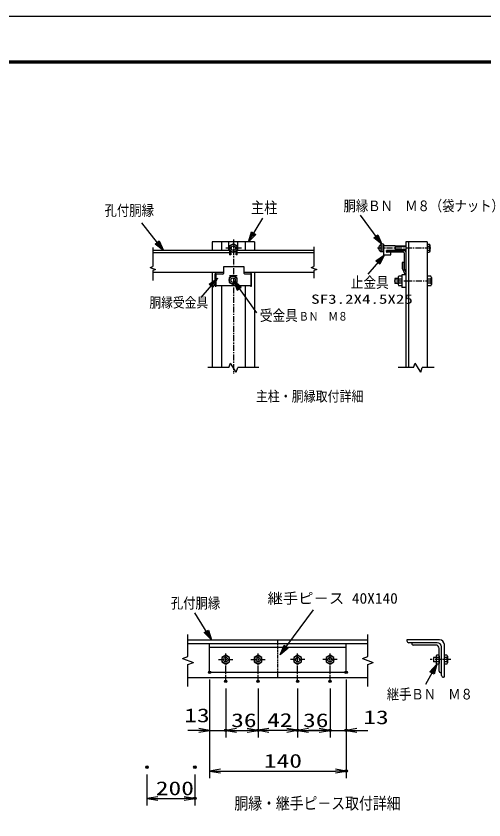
# Model space of a CAD drawing. Units: millimetres, scale not verified. Extents: x -4455 to 4455, y -3150 to 3150.
# Drawn here: x 513 to 2465, y -206 to 3150 of the extents above; entities that cross this region are included whole.
import ezdxf
from ezdxf.enums import TextEntityAlignment as Align

# ---------------------------------------------------------------- set-up
doc = ezdxf.new("R2010")
doc.units = ezdxf.units.MM
doc.header["$LTSCALE"] = 20
doc.header["$PDMODE"] = 32
doc.header["$PDSIZE"] = 10
doc.linetypes.add('USER2', pattern=[2, 1.25, -0.25, 0.25, -0.25])
doc.linetypes.add('USER3', pattern=[0.375, 0.25, -0.125])
for name, color, linetype, lineweight in [('0-0_1', 7, 'Continuous', 25), ('0-1_2', 7, 'Continuous', 25), ('0-2_0', 4, 'Continuous', 25), ('0-4_EXTCNT-LMEC0', 2, 'Continuous', 25), ('0-7_WAKU', 7, 'Continuous', 25)]:
    doc.layers.add(name, color=color, linetype=linetype, lineweight=lineweight)
doc.layers.add('0-5_DEFPOINTS', color=7, linetype='Continuous')
doc.styles.add('ＭＳ ゴシック', font='')
doc.styles.get('ＭＳ ゴシック').set_extended_font_data('MS Gothic')

# ---------------------------------------------------------------- blocks, each defined once
blk = doc.blocks.new('DARROWS')
at = {"layer": '0-2_0', "color": 2}
blk.add_line((0, 0), (-19.982, 0), dxfattribs=at)
blk.add_lwpolyline([(-20, -3.333), (0, 0), (-20, 3.333)], dxfattribs=at)
blk = doc.blocks.new('C54')
at = {"layer": '0-0_1', "color": 4}
blk.add_line((134851.1, 104894.6), (133050.8, 107334.7), dxfattribs=at)
blk.add_lwpolyline([(134521.3, 105695.2), (134851.1, 104894.6), (134183.4, 105445.9)], close=True, dxfattribs=at)
blk.add_lwpolyline([(134436.8, 105632.9), (134601.7, 105232.6), (134267.9, 105508.2)], dxfattribs=at)
blk = doc.blocks.new('C52')
at = {"layer": '0-0_1', "color": 4}
blk.add_line((123707.5, 105095.7), (124907.8, 107079.9), dxfattribs=at)
blk.add_lwpolyline([(124322, 105705.7), (123707.5, 105095.7), (123962.6, 105923.1)], close=True, dxfattribs=at)
blk.add_lwpolyline([(124232.1, 105760.1), (123924.9, 105455.1), (124052.5, 105868.8)], dxfattribs=at)
blk = doc.blocks.new('C51')
at = {"layer": '0-0_1', "color": 4}
blk.add_line((116624.1, 104388.2), (114811.1, 106684), dxfattribs=at)
blk.add_lwpolyline([(116268.3, 105177.6), (116624.1, 104388.2), (115938.7, 104917.3)], close=True, dxfattribs=at)
blk.add_lwpolyline([(116185.9, 105112.5), (116363.8, 104717.8), (116021.1, 104982.3)], dxfattribs=at)
blk = doc.blocks.new('C53')
at = {"layer": '0-0_1', "color": 4}
blk.add_line((135061, 104010.5), (133661.3, 102411.8), dxfattribs=at)
blk.add_lwpolyline([(134349.7, 103516.8), (135061, 104010.5), (134665.7, 103240.2)], close=True, dxfattribs=at)
blk.add_lwpolyline([(134428.7, 103447.7), (134784.4, 103694.5), (134586.7, 103309.3)], dxfattribs=at)

msp = doc.modelspace()

# ---------------------------------------------------------------- linework, layer by layer
at = {"layer": '0-0_1', "color": 4, "linetype": 'USER2'}
for p, q in [((1419.63, 2217.13), (1419.63, 1656.73)), ((1453.87, 2181.01), (1385.92, 2181.01)), ((2244.06, 2181.06), (2020.8, 2181.06)), ((2246.04, 2043.58), (2089.75, 2043.58)), ((1387.9, 372.99), (1387.9, 492.99)), ((1522.9, 372.99), (1522.9, 492.99)), ((1687.9, 372.99), (1687.9, 492.99)), ((1822.9, 372.99), (1822.9, 492.99)), ((1357.9, 462.99), (1417.9, 462.99)), ((1492.9, 462.99), (1552.9, 462.99)), ((1717.9, 462.99), (1657.9, 462.99)), ((1852.9, 462.99), (1792.9, 462.99)), ((2327.13, 462.99), (2240.31, 462.99))]:
    msp.add_line(p, q, dxfattribs=at)
at = {"layer": '0-0_1', "color": 4}
for p, q in [((1083.68, 2183.98), (1083.68, 2119.88)), ((1755.59, 2186.86), (1755.59, 2115.87)), ((1071.93, 2100.34), (1083.68, 2104.62)), ((1071.93, 2100.34), (1095.42, 2091.79)), ((1095.42, 2091.79), (1083.68, 2087.51)), ((1743.84, 2100.34), (1755.59, 2104.62)), ((1743.84, 2100.34), (1767.34, 2091.79)), ((1755.59, 2111.6), (1755.59, 2104.62)), ((1767.34, 2091.79), (1755.59, 2087.51)), ((1755.59, 2087.51), (1755.59, 2055.26)), ((2107.38, 2052.11), (2092.72, 2052.11)), ((1419.63, 2046.57), (1515.97, 1911.29)), ((1419.63, 2046.57), (1435.42, 2006.26)), ((1452.53, 2018.43), (1419.63, 2046.57)), ((1431.81, 2029.45), (1439.7, 2009.3)), ((1448.26, 2015.38), (1431.81, 2029.45)), ((1435.42, 2006.26), (1452.53, 2018.43)), ((2107.38, 2035.04), (2092.72, 2035.04)), ((1401.01, 1682.19), (1312.97, 1682.19)), ((1401.01, 1682.19), (1407.79, 1700.82)), ((1431.48, 1663.57), (1407.79, 1700.82)), ((1431.48, 1663.57), (1438.26, 1682.19)), ((1526.3, 1682.19), (1438.26, 1682.19)), ((2170.79, 1682.19), (2106.8, 1682.19)), ((2170.79, 1682.19), (2177.56, 1700.82)), ((2201.25, 1663.57), (2177.56, 1700.82)), ((2201.25, 1663.57), (2208.03, 1682.19)), ((2257.36, 1682.19), (2208.03, 1682.19)), ((1328.41, 545.49), (1259.14, 657.96)), ((1615.12, 483.22), (1753.65, 670.61)), ((1297.44, 575.74), (1315.32, 586.76)), ((1230.4, 475.62), (1230.4, 567.99)), ((1207.9, 467.43), (1230.4, 475.62)), ((1207.9, 467.43), (1252.9, 451.05)), ((1230.4, 442.86), (1252.9, 451.05)), ((1230.4, 350.49), (1230.4, 442.86)), ((1957.9, 467.43), (2002.9, 451.05)), ((1980.4, 442.86), (2002.9, 451.05)), ((1980.4, 350.49), (1980.4, 442.86)), ((2268.41, 444.36), (2221.07, 359.11)), ((2238.84, 412.74), (2268.41, 444.36)), ((2243.43, 410.19), (2258.22, 426)), ((2258.22, 426), (2252.61, 405.1))]:
    msp.add_line(p, q, dxfattribs=at)
at = {"layer": '0-0_1'}
for p, q in [((1507.67, 2207.19), (1331.6, 2207.19)), ((1331.6, 2207.19), (1331.6, 2171.82)), ((1370.16, 2207.19), (1370.16, 2171.82)), ((1401.01, 2171.82), (1401.01, 2207.19)), ((1419.63, 2199.63), (1403.51, 2190.32)), ((1403.51, 2190.32), (1403.51, 2152.93)), ((1435.76, 2190.32), (1419.63, 2199.63)), ((1435.76, 2152.93), (1435.76, 2190.32)), ((1438.26, 2171.82), (1438.26, 2207.19)), ((1469.11, 2207.19), (1469.11, 2171.82)), ((1507.67, 2207.19), (1507.67, 2171.82)), ((2094.47, 2191.11), (2046.24, 2191.11)), ((2094.47, 2191.11), (2094.47, 2171.02)), ((2138.67, 2207.19), (2138.67, 1682.19)), ((2228.67, 2207.19), (2138.67, 2207.19)), ((2150.67, 2207.19), (2150.67, 1682.19)), ((2228.67, 2207.19), (2228.67, 1682.19)), ((1403.51, 2171.82), (1083.68, 2171.82)), ((1403.51, 2162.03), (1083.68, 2162.03)), ((1408.51, 2152.93), (1403.51, 2152.93)), ((1408.51, 2168.81), (1408.51, 2152.93)), ((1430.76, 2152.93), (1430.76, 2168.81)), ((1435.76, 2152.93), (1430.76, 2152.93)), ((1755.59, 2171.82), (1435.76, 2171.82)), ((1755.59, 2162.03), (1435.76, 2162.03)), ((2046.24, 2164.99), (2046.24, 2152.93)), ((2046.24, 2152.93), (2076.38, 2152.93)), ((2094.47, 2171.02), (2058.3, 2171.01)), ((2058.3, 2167), (2058.3, 2171.01)), ((2134.65, 2170.01), (2058.3, 2170.01)), ((2129.63, 2163.98), (2061.31, 2163.98)), ((2076.38, 2152.93), (2076.38, 2163.98)), ((2132.64, 2160.97), (2132.64, 2092.65)), ((2130.64, 2120.78), (2124.61, 2120.78)), ((2124.61, 2120.78), (2124.61, 2097.46)), ((2130.64, 2120.78), (2130.63, 2098.68)), ((2124.61, 2097.46), (2136.06, 2070.24)), ((2130.64, 2098.68), (2138.67, 2079.58)), ((2138.67, 2089.64), (2135.66, 2089.64)), ((1378.74, 2079.24), (1083.68, 2079.24)), ((1331.59, 2079.24), (1331.6, 1682.19)), ((1755.59, 2079.24), (1465.15, 2079.24)), ((1507.67, 2079.24), (1507.67, 1682.19)), ((2107.38, 2054.24), (2092.72, 2054.24)), ((2092.72, 2054.24), (2092.72, 2032.91)), ((2107.38, 2057.91), (2107.38, 2029.24)), ((2122.05, 2063.58), (2109.78, 2063.58)), ((2122.05, 2052.25), (2109.78, 2052.25)), ((2122.05, 2070.24), (2122.05, 2016.91)), ((2138.67, 2070.24), (2122.05, 2070.24)), ((2243.64, 2063.58), (2228.71, 2063.58)), ((2243.63, 2052.25), (2228.71, 2052.25)), ((2246.04, 2057.92), (2246.04, 2029.23)), ((1370.16, 2024.5), (1370.16, 1682.19)), ((1402.56, 2038.32), (1418.68, 2029)), ((1418.68, 2029), (1434.81, 2038.32)), ((1469.11, 2024.5), (1469.11, 1682.19)), ((2107.38, 2032.91), (2092.72, 2032.91)), ((2122.05, 2034.91), (2109.78, 2034.91)), ((2122.05, 2023.58), (2109.78, 2023.58)), ((2138.67, 2016.91), (2122.05, 2016.91)), ((2243.65, 2034.91), (2228.71, 2034.91)), ((2243.68, 2023.58), (2228.71, 2023.58)), ((1230.4, 545.49), (1980.4, 545.49)), ((1605.4, 530.49), (1605.4, 545.49)), ((1230.4, 530.49), (1980.4, 530.49)), ((1320.4, 410.49), (1320.4, 530.49)), ((1320.4, 515.49), (1890.4, 515.49)), ((1890.4, 410.49), (1890.4, 530.49)), ((1404.03, 472.3), (1387.9, 481.61)), ((1404.03, 453.67), (1404.03, 472.3)), ((1539.03, 453.67), (1539.03, 472.3)), ((1704.03, 453.67), (1704.03, 472.3)), ((1839.03, 472.3), (1822.9, 481.61)), ((1839.03, 453.67), (1839.03, 472.3)), ((2265.41, 472.3), (2255.19, 472.3)), ((2278.31, 481.61), (2268.41, 481.61)), ((2278.31, 472.3), (2268.41, 472.3)), ((2310.09, 481.61), (2299.93, 481.61)), ((2309.93, 472.3), (2299.93, 472.3)), ((2313, 476.99), (2313, 449.06)), ((1371.77, 453.67), (1387.9, 444.36)), ((1387.9, 444.36), (1404.03, 453.67)), ((1806.77, 453.67), (1822.9, 444.36)), ((1822.9, 444.36), (1839.03, 453.67)), ((2265.41, 453.67), (2255.19, 453.67)), ((2278.31, 453.67), (2268.41, 453.67)), ((2278.31, 444.36), (2268.41, 444.36)), ((2310.04, 453.67), (2299.93, 453.67)), ((2309.98, 444.36), (2299.93, 444.36)), ((1320.4, 410.49), (1890.4, 410.49)), ((1605.4, 387.99), (1605.4, 410.49)), ((1230.4, 387.99), (1980.4, 387.99))]:
    msp.add_line(p, q, dxfattribs=at)
at = {"layer": '0-0_1', "color": 4, "linetype": 'USER3'}
msp.add_line((1605.4, 410.49), (1605.4, 530.49), dxfattribs=at)
at = {"layer": '0-0_1'}
for points in [[(1403.51, 2171.7), (1419.63, 2162.39), (1435.76, 2171.7)], [(1434.81, 2056.94), (1418.68, 2066.25), (1402.56, 2056.94)], [(1387.9, 481.61), (1371.77, 472.3), (1371.77, 453.67)], [(1539.03, 472.3), (1522.9, 481.61), (1506.77, 472.3), (1506.77, 453.67)], [(1704.03, 472.3), (1687.9, 481.61), (1671.77, 472.3), (1671.77, 453.67)], [(1822.9, 481.61), (1806.77, 472.3), (1806.77, 453.67)], [(1506.77, 453.67), (1522.9, 444.36), (1539.03, 453.67)], [(1671.77, 453.67), (1687.9, 444.36), (1704.03, 453.67)]]:
    msp.add_lwpolyline(points, dxfattribs=at)
at = {"layer": '0-0_1', "color": 4}
for points in [[(1315.32, 586.76), (1328.41, 545.49), (1297.44, 575.74)], [(1310.85, 584), (1317.4, 563.37), (1301.91, 578.5)], [(1957.9, 467.43), (1980.4, 475.62), (1980.4, 567.99)], [(1644.31, 513.88), (1627.6, 500.11), (1635.86, 520.12)], [(2268.41, 444.36), (2257.2, 402.55), (2238.84, 412.74)]]:
    msp.add_lwpolyline(points, dxfattribs=at)
msp.add_lwpolyline([(1648.53, 510.76), (1615.12, 483.22), (1631.64, 523.24)], close=True, dxfattribs=at)
at = {"layer": '0-0_1'}
for centre, radius in [((1419.64, 2181.01), 16.13), ((1419.63, 2181.01), 9.31), ((1418.69, 2047.63), 16.13), ((1418.68, 2047.63), 9.31), ((1387.9, 462.99), 16.13), ((1387.9, 462.99), 9.31), ((1522.9, 462.99), 16.13), ((1522.9, 462.99), 9.31), ((1687.9, 462.99), 16.13), ((1687.9, 462.99), 9.31), ((1822.9, 462.99), 16.13), ((1822.9, 462.99), 9.31)]:
    msp.add_circle(centre, radius, dxfattribs=at)
for centre, radius, start, end in [((2041.08, 2180.8), 15.29, 113.49933, 245.97135), ((2061.31, 2167), 3.01, 180.01749, 270), ((2129.63, 2160.97), 3.01, 0, 90), ((2134.65, 2165.99), 4.02, 0, 90), ((2135.66, 2092.62), 3.01, 179.99992, 270), ((2115.09, 2057.93), 7.75, 133.23149, 226.94679), ((2124.33, 2043.53), 16.94, 149.07794, 210.64148), ((2238.33, 2057.93), 7.75, 313.05395, 46.76926), ((2229.09, 2043.53), 16.94, 329.3584, 30.92194), ((2115.58, 2029.2), 8.14, 135.46316, 224.1324), ((2237.84, 2029.2), 8.14, 315.86685, 44.53607), ((2280.4, 525.95), 19.54, 0, 90), ((2264.38, 509.93), 13.93, 0, 90), ((2270.63, 516.18), 17.58, 0, 90), ((2281.41, 462.89), 15.99, 144.11156, 215.34193), ((2271.15, 477.03), 5.52, 120.9258, 239.92639), ((2297, 462.89), 15.99, 324.65771, 35.88809), ((2307.25, 477.03), 5.52, 300.07333, 59.07392), ((2270.68, 449.1), 5.21, 116.37906, 244.40222), ((2307.72, 449.1), 5.21, 295.59689, 63.62006)]:
    msp.add_arc(centre, radius, start, end, dxfattribs=at)
at = {"layer": '0-1_2'}
for p, q in [((2034.99, 2194.98), (2036.23, 2197.14)), ((2034.99, 2194.98), (2034.99, 2167.14)), ((2046.24, 2189.1), (2036.13, 2189.1)), ((2046.24, 2197.14), (2036.23, 2197.14)), ((2046.24, 2197.14), (2046.24, 2164.99)), ((2046.24, 2189.1), (2046.24, 2173.03)), ((2138.67, 2189.1), (2094.46, 2189.1)), ((2228.67, 2197.14), (2228.67, 2164.86)), ((2228.67, 2197.14), (2238.72, 2197.14)), ((2228.67, 2189.07), (2238.72, 2189.07)), ((2239.97, 2194.98), (2238.72, 2197.14)), ((2239.97, 2194.98), (2239.97, 2167.02)), ((2034.99, 2167.14), (2036.23, 2164.99)), ((2046.24, 2173.02), (2036.23, 2173.02)), ((2046.24, 2164.99), (2036.23, 2164.99)), ((2138.67, 2173.03), (2094.46, 2173.03)), ((2228.67, 2172.93), (2238.72, 2172.93)), ((2228.67, 2164.86), (2238.72, 2164.86)), ((2239.97, 2167.02), (2238.72, 2164.86)), ((2228.71, 2056.48), (2228.71, 2030.66)), ((2280.4, 545.49), (2143.64, 545.49)), ((2143.64, 545.49), (2143.64, 541.58)), ((2270.63, 533.77), (2151.46, 533.77)), ((2163.76, 533.15), (2163.76, 530.05)), ((2264.38, 523.86), (2169.95, 523.86)), ((2278.31, 415.5), (2278.31, 509.93)), ((2288.21, 397.01), (2288.21, 516.18)), ((2299.93, 525.95), (2299.93, 389.2)), ((2255.19, 472.3), (2255.19, 453.67)), ((2265.41, 476.95), (2265.41, 449.02)), ((2278.31, 479.11), (2278.31, 446.86)), ((2299.93, 479.11), (2299.93, 446.86)), ((2287.6, 409.31), (2284.5, 409.31)), ((2299.93, 389.2), (2296.03, 389.2))]:
    msp.add_line(p, q, dxfattribs=at)
at = {"layer": '0-1_2', "color": 4}
for p, q in [((2138.67, 2187.49), (2094.46, 2187.49)), ((2138.67, 2174.63), (2094.46, 2174.63))]:
    msp.add_line(p, q, dxfattribs=at)
at = {"layer": '0-1_2'}
for centre, radius, start, end in [((2049.52, 2194.98), 14.61, 179.99992, 203.62862), ((2063.98, 2181.3), 28.93, 164.30701, 196.61107), ((2225.38, 2194.98), 14.59, 336.1131, 0), ((2213.36, 2181), 26.62, 342.35559, 17.65405), ((2049.52, 2167.14), 14.53, 156.03488, 179.99992), ((2225.38, 2167.02), 14.59, 0, 23.88546), ((2151.46, 541.58), 7.81, 179.99992, 270), ((2169.95, 530.05), 6.19, 179.99992, 270), ((2284.5, 415.5), 6.19, 179.99992, 270), ((2296.03, 397.01), 7.81, 179.99992, 270)]:
    msp.add_arc(centre, radius, start, end, dxfattribs=at)
at = {"layer": '0-2_0', "color": 7}
for p, q in [((1465.15, 2102.57), (1378.74, 2102.57)), ((1378.74, 2102.57), (1378.74, 2075.45)), ((1465.15, 2075.45), (1465.15, 2102.57)), ((1343.72, 2023.37), (1343.72, 2073.77)), ((1345.72, 2075.77), (1346.45, 2075.77)), ((1346.45, 2075.77), (1345.72, 2075.77)), ((1346.92, 2070.45), (1346.92, 2026.5)), ((1348.45, 2072.45), (1348.45, 2073.77)), ((1375.74, 2072.45), (1348.92, 2072.45)), ((1402.56, 2056.94), (1402.56, 2038.32)), ((1403.9, 2067), (1435.72, 2067)), ((1434.81, 2056.94), (1434.81, 2038.32)), ((1435.72, 2067), (1435.72, 2066.95)), ((1490.8, 2072.45), (1468.15, 2072.45)), ((1490.8, 2072.39), (1490.8, 2072.45)), ((1490.82, 2072.45), (1490.82, 2073.77)), ((1492.34, 2070.45), (1492.34, 2026.5)), ((1493.55, 2075.77), (1492.82, 2075.77)), ((1492.82, 2075.77), (1493.55, 2075.77)), ((1495.55, 2023.37), (1495.55, 2073.77)), ((1345.7, 2021.66), (1346.45, 2021.66)), ((1348.45, 2023.66), (1348.45, 2024.5)), ((1348.92, 2024.5), (1490.8, 2024.5)), ((1490.8, 2024.5), (1490.8, 2024.56)), ((1490.82, 2023.66), (1490.82, 2024.5)), ((1493.57, 2021.66), (1492.82, 2021.66))]:
    msp.add_line(p, q, dxfattribs=at)
at = {"layer": '0-2_0', "color": 1}
for p, q in [((1320.4, 380.49), (1320.4, 137.41)), ((1320.4, 380.49), (1320.4, -32.01)), ((1890.4, 380.49), (1890.4, 137.41)), ((1890.4, 380.49), (1890.4, -32.01)), ((1387.9, 342.99), (1387.9, 137.41)), ((1387.9, 342.99), (1387.9, 137.41)), ((1522.9, 342.99), (1522.9, 137.41)), ((1522.9, 342.99), (1522.9, 138.41)), ((1687.9, 342.99), (1687.9, 138.41)), ((1687.9, 342.99), (1687.9, 137.41)), ((1822.9, 342.99), (1822.9, 137.41)), ((1822.9, 342.99), (1822.9, 137.41)), ((1059.04, -15.92), (1059.04, -146.59)), ((1259.05, -15.92), (1259.05, -146.59))]:
    msp.add_line(p, q, dxfattribs=at)
at = {"layer": '0-2_0', "color": 2}
for p, q in [((1567.9, 168.41), (1642.9, 168.41)), ((1275.4, 167.41), (1230.4, 167.41)), ((1320.4, 167.41), (1387.9, 167.41)), ((1432.9, 167.41), (1477.9, 167.41)), ((1432.9, 167.41), (1477.9, 167.41)), ((1732.9, 167.41), (1777.9, 167.41)), ((1777.9, 167.41), (1732.9, 167.41)), ((1822.9, 167.41), (1890.4, 167.41)), ((1935.4, 167.41), (1980.4, 167.41)), ((1365.4, -2.01), (1845.4, -2.01)), ((1104.04, -116.59), (1214.05, -116.59))]:
    msp.add_line(p, q, dxfattribs=at)
at = {"layer": '0-2_0', "color": 7}
msp.add_lwpolyline([(1403.9, 2067), (1403.9, 2066.95), (1435.72, 2066.95)], dxfattribs=at)
for centre, radius, start, end in [((1345.72, 2073.77), 2, 90, 180), ((1346.45, 2073.77), 2, 0, 90), ((1348.92, 2070.45), 2, 90, 180), ((1375.74, 2075.45), 3, 270, 0), ((1468.15, 2075.45), 3, 180, 270), ((1490.34, 2070.45), 2, 0, 90), ((1492.82, 2073.77), 2, 90, 180), ((1493.55, 2073.77), 2, 0, 90), ((1345.7, 2023.66), 2, 188.18645, 270), ((1346.45, 2023.66), 2, 270, 0), ((1348.92, 2026.5), 2, 180, 270), ((1490.34, 2026.5), 2, 270, 0), ((1492.82, 2023.66), 2, 180, 270), ((1493.57, 2023.66), 2, 270, 351.81355)]:
    msp.add_arc(centre, radius, start, end, dxfattribs=at)
at = {"layer": '0-4_EXTCNT-LMEC0', "color": 4}
for p, q in [((1083.68, 2119.88), (1083.68, 2104.62)), ((1755.59, 2115.87), (1755.59, 2111.6)), ((1083.68, 2087.51), (1083.68, 2045.82))]:
    msp.add_line(p, q, dxfattribs=at)
at = {"layer": '0-5_DEFPOINTS'}
for p in [(1320.4, 410.49), (1890.4, 410.49), (1387.9, 372.99), (1522.9, 372.99), (1687.9, 372.99), (1822.9, 372.99), (1387.9, 167.41), (1522.9, 167.41), (1687.9, 168.41), (1822.9, 167.41), (1890.4, 167.41), (1059.04, 14.08), (1259.05, 14.08), (1890.4, -2.01), (1259.05, -116.59)]:
    msp.add_point(p, dxfattribs=at)
at = {"layer": '0-7_WAKU', "color": 3}
msp.add_lwpolyline([(-4455, 3150), (4455, 3150), (4455, -3150), (-4455, -3150)], close=True, dxfattribs=at)
at = {"layer": '0-7_WAKU'}
for points in [[(-4155, 2962.5), (4155, 2962.5), (4155, -2962.5), (-4155, -2962.5)], [(-4153.13, 2960.62), (4153.12, 2960.62), (4153.12, -2960.63), (-4153.13, -2960.63)], [(-4151.25, 2958.75), (4151.25, 2958.75), (4151.25, -2958.75), (-4151.25, -2958.75)], [(-4149.38, 2956.87), (4149.37, 2956.87), (4149.37, -2956.88), (-4149.38, -2956.88)], [(-4147.5, 2955), (4147.5, 2955), (4147.5, -2955), (-4147.5, -2955)]]:
    msp.add_lwpolyline(points, close=True, dxfattribs=at)

# ---------------------------------------------------------------- block references
at = {"layer": '0-2_0'}
for name, p, xscale, yscale in [('C54', (-4703.01, -3047.59), 0.05, 0.05), ('C51', (-4703.01, -3047.59), 0.05, 0.05), ('C52', (-4703.01, -3047.59), 0.05, 0.05), ('C53', (-4703.01, -3047.59), 0.05, 0.05), ('C53', (-5399.02, -3144.92), 0.05, 0.05), ('DARROWS', (1320.4, 167.41), 2.25, 2.25), ('DARROWS', (1522.9, 167.41), 2.25, 2.25), ('DARROWS', (1687.9, 168.41), 2.25, 2.25), ('DARROWS', (1822.9, 167.41), 2.25, 2.25), ('DARROWS', (1822.9, 167.41), 2.25, 2.25), ('DARROWS', (1890.4, -2.01), 2.25, 2.25), ('DARROWS', (1259.05, -116.59), 2.25, 2.25)]:
    msp.add_blockref(name, p, dxfattribs=dict(at, xscale=xscale, yscale=yscale))
at = {"layer": '0-2_0', "xscale": 2.25, "yscale": 2.25, "rotation": 180}
for p in [(1387.9, 167.41), (1387.9, 167.41), (1522.9, 168.41), (1687.9, 167.41), (1890.4, 167.41), (1320.4, -2.01), (1059.04, -116.59)]:
    msp.add_blockref('DARROWS', p, dxfattribs=at)

# ---------------------------------------------------------------- texts
at = {"layer": '0-0_1', "color": 4, "style": 'ＭＳ ゴシック'}
for s, height, width, p in [('胴縁ＢＮ\u3000Ｍ８（袋ナット）', 44.37, 0.85, (1879.32, 2322.18)), ('孔付胴縁', 44.57, 0.85, (881.97, 2302.97)), ('主柱', 47.36, 0.85, (1493.33, 2312.29)), ('止金具', 45.45, 0.85, (1909.81, 2001.49)), ('胴縁受金具', 42.29, 0.85, (1069.48, 1920.23)), ('受金具', 45.45, 0.85, (1530.28, 1863.69)), ('ＢＮ\u3000Ｍ８', 35.18, 0.85, (1693.32, 1867.92)), ('主柱・胴縁取付詳細', 43.02, 0.85, (1513.5, 1528.15)), ('継手ピ－ス 40X140', 44.7, 1.05, (1562.2, 683.28)), ('孔付胴縁', 44.57, 0.85, (1158.44, 663.48)), ('継手ＢＮ\u3000Ｍ８', 44.2, 0.85, (2060.12, 283.5)), ('胴縁・継手ピ－ス取付詳細', 49.83, 0.85, (1423.9, -176.6))]:
    msp.add_text(s, height=height, dxfattribs=dict(at, width=width)).set_placement(p, align=Align.BOTTOM_LEFT)
at = {"layer": '0-2_0', "color": 3, "style": 'ＭＳ ゴシック', "width": 1.35}
for s, p in [('13', (1214.72, 184.31)), ('36', (1410.4, 163.81)), ('42', (1560.4, 164.81)), ('36', (1710.4, 163.81)), ('13', (1961.72, 176.31)), ('140', (1546.9, -5.62)), ('200', (1096.05, -120.19))]:
    msp.add_text(s, height=57.77, dxfattribs=at).set_placement(p, align=Align.BOTTOM_LEFT)
at = {"layer": '0-4_EXTCNT-LMEC0', "color": 4, "style": 'ＭＳ ゴシック', "width": 1.35}
msp.add_text('SF3.2X4.5X25', height=38.48, dxfattribs=at).set_placement((1744.37, 1937.26), align=Align.BOTTOM_LEFT)

doc.saveas('drawing.dxf')
